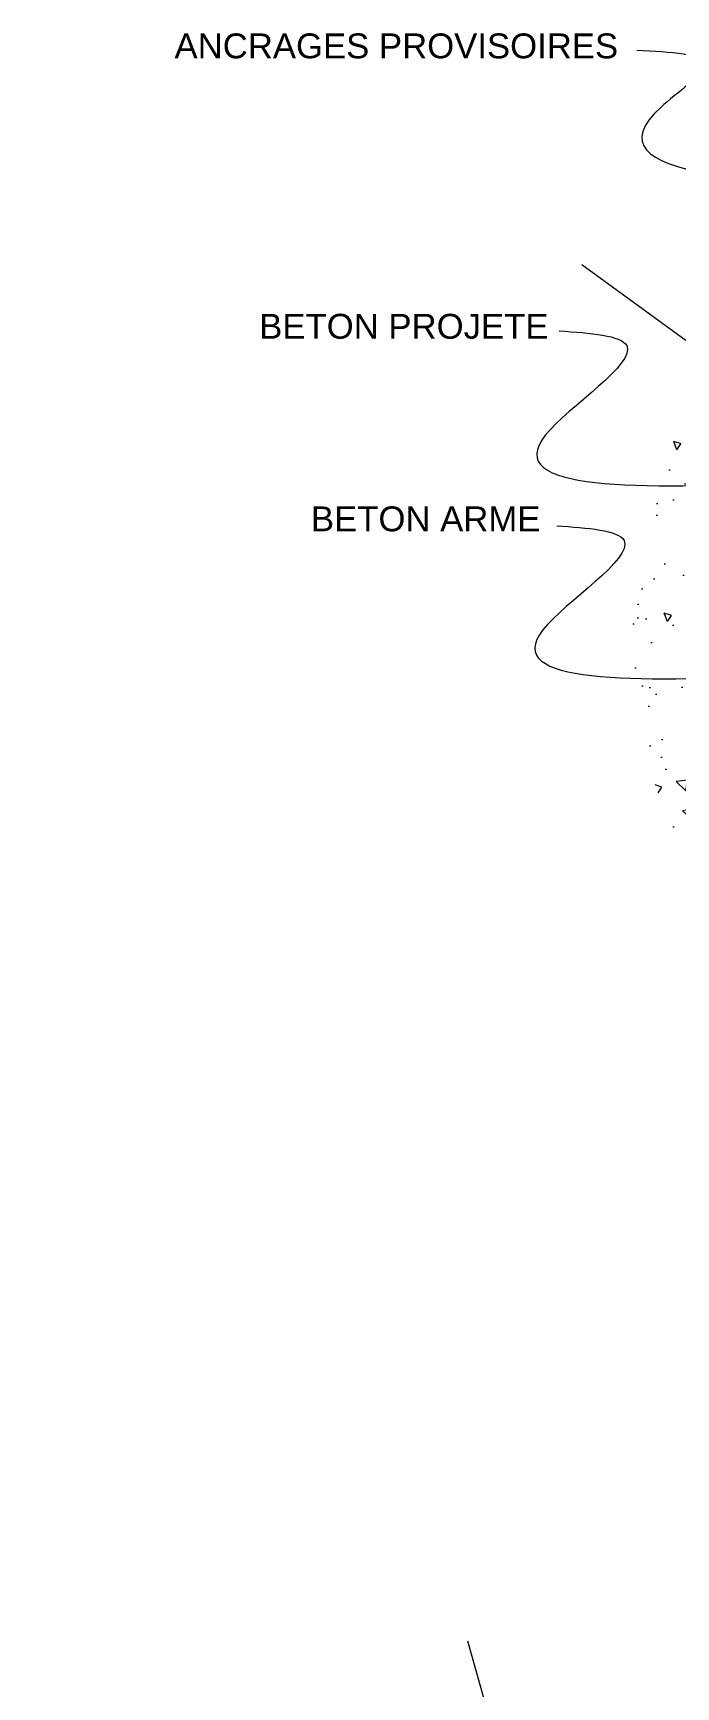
# Model space of a CAD drawing. Header units: millimetres. Extents: x -435 to 63517, y -392 to 109139.
# Drawn here: x 202.16 to 208.63, y 91.6 to 108.22 of the extents above; entities that cross this region are included whole.
import ezdxf

# ---------------------------------------------------------------- set-up
doc = ezdxf.new("R2010")
doc.units = ezdxf.units.MM
for name, color, linetype in [('coordinate', 2, 'Continuous'), ('DIME', 6, 'Continuous'), ('LIN010CO', 2, 'Continuous'), ('LIN050CO', 3, 'Continuous'), ('TEXT035', 1, 'Continuous')]:
    doc.layers.add(name, color=color, linetype=linetype)
doc.styles.add('ARIAL', font='arial.ttf')

msp = doc.modelspace()

# ---------------------------------------------------------------- hatches: boundary and pattern name
at = {"layer": 'LIN010CO', "linetype": 'Continuous', "lineweight": 0}
h = msp.add_hatch(dxfattribs=at)
h.set_pattern_fill('AR-CONC', color=256, scale=0.12, style=0)
h.set_pattern_definition([(140, (889.1009416318285, -700.5800912106772), (0.07530256197911418, 0.8607122191209041), [0.09, -0.99]), (85, (889.1009416318285, -700.5800912106772), (-0.9026305604400142, -0.1665016003355999), [0.072, -0.7919999999999999]), (190.4514, (889.107216839826, -700.5083651946754), (-0.8273274504731442, 0.6942112580568259), [0.076488228, -0.8413705343999999]), (136.1842, (888.8609416318233, -700.5800912106772), (0.1986228171948219, 1.280689258350773), [0.135, -1.485]), (186.6356, (888.877493600232, -700.4733671166744), (-1.16894144508053, 1.121595246658444), [0.1147323455999999, -1.262055599999999]), (81.18419999999995, (888.8609416318233, -700.5800912106772), (-1.168942321110389, 1.121594334160353), [0.108, -1.188]), (111, (888.9209416318355, -700.4600912106746), (0.4831426687984066, 0.7162884625421538), [0.09, -0.99]), (56.00000000000003, (888.9209416318355, -700.4600912106746), (-0.8701800540562236, 0.2919783983058981), [0.072, -0.7919999999999999]), (161.4514, (888.9612035590272, -700.4004005310765), (-0.3870365960519428, 1.008267154297788), [0.07648822799999995, -0.8413705343999994]), (127.5, (889.1009416318285, -700.5800912106772), (-0.3994726245975738, 0.01459182638074883), [0, -0.7823999999999997, 0, -0.8039999999999997, 0, -0.7949999999999997]), (97.49999999999993, (889.1009416318285, -700.5800912106772), (-0.4732940542588322, 0.3156834449305783), [0, -0.4584, 0, -0.7644, 0, -0.303]), (57.49999999999999, (889.1009416318285, -700.8476912106764), (0.0270658460812558, 0.6405869234068908), [0, -0.3, 0, -0.9359999999999999, 0, -1.242]), (47.5, (889.1009416318285, -700.967691210679), (-0.1201259787987812, 0.6998234032108634), [0, -0.39, 0, -0.6215999999999999, 0, -0.8819999999999999])])
h.paths.add_polyline_path([(208.9216262664287, 99.62496807237926), (210.4293606656448, 97.33974425020438), (215.2585833002541, 97.33974425021165), (216.7663176994994, 99.62496807237926, 1.836971691601346)])
h.paths.add_polyline_path([(215.8072099854636, 100.2508273270739), (214.6421442295851, 98.48497518424278), (211.0457997363138, 98.48497518423551), (209.8807339804645, 100.2508273270739, -1.833854672701313)], flags=16)
at = {"layer": 'LIN010CO', "lineweight": 0}
h = msp.add_hatch(dxfattribs=at)
h.set_pattern_fill('ANSI37', color=256, scale=1.5, style=0)
h.set_pattern_definition([(135, (806.5128407407193, -709.869794004697), (-0.1325825214724777, -0.1325825214724776), []), (225, (806.5128407407193, -709.869794004697), (0.1325825214724776, -0.1325825214724777), [])])
edge = h.paths.add_edge_path()
edge.add_line((240.7389479646682, 96.99499800346689), (236.4592944211346, 96.99499800345961))
edge.add_line((236.4592944211346, 96.99499800345961), (227.7311938668155, 96.99499800346689))
edge.add_line((227.7311938668155, 96.99499800346689), (212.9024581669383, 71.31087435935638))
edge.add_arc((206.8204718277431, 74.82231080949146), 7.02287290027554, -88.85423716172278, -29.999999999950887, ccw=False)
edge.add_line((206.9609012026941, 67.80084206256447), (182.7512836832776, 67.32639022283706))
edge.add_line((182.7512836832776, 67.32639022283706), (182.7512836832922, 67.62631531859529))
edge.add_line((182.7512836832922, 67.62631531859529), (183.0863695498139, 67.60182639035497))
edge.add_line((183.0863695498139, 67.60182639035497), (183.3468074747235, 67.61562332550398))
edge.add_line((183.3468074747235, 67.61562332550398), (183.5005086919138, 67.61424384500583))
edge.add_line((183.5005086919138, 67.61424384500583), (183.8165351962836, 67.63778436264124))
edge.add_line((183.8165351962836, 67.63778436264124), (184.0633644092178, 67.65661792372862))
edge.add_line((184.0633644092178, 67.65661792372862), (184.5067047444192, 67.63970906501504))
edge.add_line((184.5067047444192, 67.63970906501504), (184.6934278805003, 67.66450928377321))
edge.add_line((184.6934278805003, 67.66450928377321), (184.8039726024018, 67.66667570160803))
edge.add_line((184.8039726024018, 67.66667570160803), (184.8039726025328, 67.66667570159348))
edge.add_line((184.8039726025328, 67.66667570159348), (185.1006681919117, 67.68272186316767))
edge.add_line((185.1006681919117, 67.68272186316767), (185.5475806019987, 67.65006036641876))
edge.add_line((185.5475806019987, 67.65006036641876), (185.8080185269083, 67.66385730156776))
edge.add_line((185.8080185269083, 67.66385730156776), (185.9617197440986, 67.66247782106961))
edge.add_line((185.9617197440986, 67.66247782106961), (186.2777462484684, 67.68601833870503))
edge.add_line((186.2777462484684, 67.68601833870503), (186.5245754614026, 67.7048518997924))
edge.add_line((186.5245754614026, 67.7048518997924), (186.967915796604, 67.68794304107882))
edge.add_line((186.967915796604, 67.68794304107882), (187.1546389326851, 67.712743259837))
edge.add_line((187.1546389326851, 67.712743259837), (187.2651836545866, 67.71490967767181))
edge.add_line((187.2651836545866, 67.71490967767181), (187.2651836547176, 67.71490967765726))
edge.add_line((187.2651836547176, 67.71490967765726), (187.5618792440965, 67.73095583923146))
edge.add_line((187.5618792440965, 67.73095583923146), (188.0087916541835, 67.69829434248254))
edge.add_line((188.0087916541835, 67.69829434248254), (188.2692295790931, 67.71209127763154))
edge.add_line((188.2692295790931, 67.71209127763154), (188.4229307962834, 67.7107117971334))
edge.add_line((188.4229307962834, 67.7107117971334), (188.7389573006532, 67.73425231476881))
edge.add_line((188.7389573006532, 67.73425231476881), (188.9857865135874, 67.75308587585619))
edge.add_line((188.9857865135874, 67.75308587585619), (189.4291268487888, 67.73617701714261))
edge.add_line((189.4291268487888, 67.73617701714261), (189.6158499848699, 67.76097723590078))
edge.add_line((189.6158499848699, 67.76097723590078), (189.7263947067714, 67.7631436537356))
edge.add_line((189.7263947067714, 67.7631436537356), (189.7263947069024, 67.76314365372104))
edge.add_line((189.7263947069024, 67.76314365372104), (190.0230902962813, 67.77918981529524))
edge.add_line((190.0230902962813, 67.77918981529524), (190.4700027063683, 67.74652831854632))
edge.add_line((190.4700027063683, 67.74652831854632), (190.7304406312779, 67.76032525369533))
edge.add_line((190.7304406312779, 67.76032525369533), (190.8841418484682, 67.75894577319718))
edge.add_line((190.8841418484682, 67.75894577319718), (191.200168352838, 67.7824862908326))
edge.add_line((191.200168352838, 67.7824862908326), (191.4469975657722, 67.80131985191997))
edge.add_line((191.4469975657722, 67.80131985191997), (191.8903379009736, 67.7844109932064))
edge.add_line((191.8903379009736, 67.7844109932064), (192.0770610370547, 67.80921121196457))
edge.add_line((192.0770610370547, 67.80921121196457), (192.1876057589562, 67.81137762979938))
edge.add_line((192.1876057589562, 67.81137762979938), (192.1876057590872, 67.81137762978483))
edge.add_line((192.1876057590872, 67.81137762978483), (192.4843013484661, 67.82742379135902))
edge.add_line((192.4843013484661, 67.82742379135902), (192.9312137585531, 67.79476229461011))
edge.add_line((192.9312137585531, 67.79476229461011), (193.1916516834627, 67.80855922975911))
edge.add_line((193.1916516834627, 67.80855922975911), (193.345352900653, 67.80717974926097))
edge.add_line((193.345352900653, 67.80717974926097), (193.6613794050228, 67.83072026689638))
edge.add_line((193.6613794050228, 67.83072026689638), (193.908208617957, 67.84955382798375))
edge.add_line((193.908208617957, 67.84955382798375), (194.3515489531584, 67.83264496927018))
edge.add_line((194.3515489531584, 67.83264496927018), (194.5382720892395, 67.85744518802835))
edge.add_line((194.5382720892395, 67.85744518802835), (194.648816811141, 67.85961160586317))
edge.add_line((194.648816811141, 67.85961160586317), (194.648816811272, 67.85961160584861))
edge.add_line((194.648816811272, 67.85961160584861), (194.945512400651, 67.87565776742281))
edge.add_line((194.945512400651, 67.87565776742281), (195.3924248107379, 67.8429962706739))
edge.add_line((195.3924248107379, 67.8429962706739), (195.6528627356475, 67.8567932058229))
edge.add_line((195.6528627356475, 67.8567932058229), (195.8065639528378, 67.85541372532475))
edge.add_line((195.8065639528378, 67.85541372532475), (196.1225904572076, 67.87895424296016))
edge.add_line((196.1225904572076, 67.87895424296016), (196.3694196701418, 67.89778780404754))
edge.add_line((196.3694196701418, 67.89778780404754), (196.8127600053432, 67.88087894533396))
edge.add_line((196.8127600053432, 67.88087894533396), (196.9994831414243, 67.90567916409213))
edge.add_line((196.9994831414243, 67.90567916409213), (197.1100278633259, 67.90784558192695))
edge.add_line((197.1100278633259, 67.90784558192695), (197.1100278634568, 67.9078455819124))
edge.add_line((197.1100278634568, 67.9078455819124), (197.4067234528358, 67.92389174348659))
edge.add_line((197.4067234528358, 67.92389174348659), (197.8536358629227, 67.89123024673768))
edge.add_line((197.8536358629227, 67.89123024673768), (198.1140737878324, 67.90502718188668))
edge.add_line((198.1140737878324, 67.90502718188668), (198.2677750050226, 67.90364770138854))
edge.add_line((198.2677750050226, 67.90364770138854), (198.5838015093924, 67.92718821902395))
edge.add_line((198.5838015093924, 67.92718821902395), (198.8306307223266, 67.94602178011132))
edge.add_line((198.8306307223266, 67.94602178011132), (199.273971057528, 67.92911292139775))
edge.add_line((199.273971057528, 67.92911292139775), (199.4606941936091, 67.95391314015592))
edge.add_line((199.4606941936091, 67.95391314015592), (199.5712389155107, 67.95607955799073))
edge.add_line((199.5712389155107, 67.95607955799073), (199.5712389156416, 67.95607955797618))
edge.add_line((199.5712389156416, 67.95607955797618), (199.8679345050206, 67.97212571955038))
edge.add_line((199.8679345050206, 67.97212571955038), (200.3148469151075, 67.93946422280146))
edge.add_line((200.3148469151075, 67.93946422280146), (200.5752848400172, 67.95326115795046))
edge.add_line((200.5752848400172, 67.95326115795046), (200.7289860572074, 67.95188167745232))
edge.add_line((200.7289860572074, 67.95188167745232), (201.0450125615772, 67.97542219508773))
edge.add_line((201.0450125615772, 67.97542219508773), (201.2918417745115, 67.99425575617511))
edge.add_line((201.2918417745115, 67.99425575617511), (201.7351821097128, 67.97734689746153))
edge.add_line((201.7351821097128, 67.97734689746153), (201.9219052457939, 68.0021471162197))
edge.add_line((201.9219052457939, 68.0021471162197), (202.0324499676955, 68.00431353405452))
edge.add_line((202.0324499676955, 68.00431353405452), (202.0324499678264, 68.00431353403997))
edge.add_line((202.0324499678264, 68.00431353403997), (202.3291455572054, 68.02035969561416))
edge.add_line((202.3291455572054, 68.02035969561416), (202.7760579672923, 67.98769819886525))
edge.add_line((202.7760579672923, 67.98769819886525), (203.036495892202, 68.00149513401425))
edge.add_line((203.036495892202, 68.00149513401425), (203.1901971093922, 68.0001156535161))
edge.add_line((203.1901971093922, 68.0001156535161), (203.506223613762, 68.02365617115152))
edge.add_line((203.506223613762, 68.02365617115152), (203.7530528266963, 68.04248973223889))
edge.add_line((203.7530528266963, 68.04248973223889), (204.1963931618976, 68.02558087352531))
edge.add_line((204.1963931618976, 68.02558087352531), (204.3831162979787, 68.05038109228349))
edge.add_line((204.3831162979787, 68.05038109228349), (204.4936610198803, 68.0525475101183))
edge.add_line((204.4936610198803, 68.0525475101183), (204.4936610200112, 68.05254751010375))
edge.add_line((204.4936610200112, 68.05254751010375), (204.7903566093902, 68.06859367167795))
edge.add_line((204.7903566093902, 68.06859367167795), (205.2372690194771, 68.03593217492903))
edge.add_line((205.2372690194771, 68.03593217492903), (205.4977069443868, 68.04972911007803))
edge.add_line((205.4977069443868, 68.04972911007803), (205.651408161577, 68.04834962957989))
edge.add_line((205.651408161577, 68.04834962957989), (205.9674346659468, 68.0718901472153))
edge.add_line((205.9674346659468, 68.0718901472153), (206.2142638788811, 68.09072370830268))
edge.add_line((206.2142638788811, 68.09072370830268), (206.6576042140824, 68.0738148495891))
edge.add_line((206.6576042140824, 68.0738148495891), (206.8443273501636, 68.09861506834727))
edge.add_line((206.8443273501636, 68.09861506834727), (206.954933073359, 68.10078269405653))
edge.add_line((206.954933073359, 68.10078269405653), (206.95493307349, 68.10078269404198))
edge.add_line((206.95493307349, 68.10078269404198), (207.0064747295565, 68.09518764794643))
edge.add_line((207.0064747295565, 68.09518764794643), (207.3345688287828, 68.14157469883662))
edge.add_line((207.3345688287828, 68.14157469883662), (207.6891759729643, 68.14157469883662))
edge.add_line((207.6891759729643, 68.14157469883662), (207.9956565719496, 68.21796463366786))
edge.add_line((207.9956565719496, 68.21796463366786), (208.244212690248, 68.24447124658195))
edge.add_line((208.244212690248, 68.24447124658195), (208.549108956957, 68.33393130431227))
edge.add_line((208.549108956957, 68.33393130431227), (208.8672608806829, 68.4134516213469))
edge.add_line((208.8672608806829, 68.4134516213469), (209.0308752102738, 68.49363819084988))
edge.add_line((209.0308752102738, 68.49363819084988), (209.3059443735129, 68.56653137636181))
edge.add_line((209.3059443735129, 68.56653137636181), (209.6439806482396, 68.72888509789641))
edge.add_line((209.6439806482396, 68.72888509789641), (210.0251008373763, 68.89786547266135))
edge.add_line((210.0251008373763, 68.89786547266135), (210.2777504871939, 69.07076444503923))
edge.add_line((210.2777504871939, 69.07076444503923), (210.4600254355192, 69.16022450276955))
edge.add_line((210.4600254355192, 69.16022450276955), (210.5992170463888, 69.27287856423368))
edge.add_line((210.5992170463888, 69.27287856423368), (210.8386791204558, 69.42932401818848))
edge.add_line((210.8386791204558, 69.42932401818848), (211.0242681272813, 69.58836417396537))
edge.add_line((211.0242681272813, 69.58836417396537), (211.2197987326382, 69.72752484833632))
edge.add_line((211.2197987326382, 69.72752484833632), (211.3291638170214, 69.84680508474571))
edge.add_line((211.3291638170214, 69.84680508474571), (211.4990266238912, 69.98024450138632))
edge.add_line((211.4990266238912, 69.98024450138632), (211.6315901177605, 70.14922487615127))
edge.add_line((211.6315901177605, 70.14922487615127), (211.8900889885136, 70.40103865541619))
edge.add_line((211.8900889885136, 70.40103865541619), (212.035908716398, 70.59983920885293))
edge.add_line((212.035908716398, 70.59983920885293), (212.2347539572094, 70.81520615621571))
edge.add_line((212.2347539572094, 70.81520615621571), (212.4004580360653, 71.09021393921444))
edge.add_line((212.4004580360653, 71.09021393921444), (212.5098231204485, 71.20286752239349))
edge.add_line((212.5098231204485, 71.20286752239349), (212.6426505458095, 71.46087435935783))
edge.add_line((212.6426505458095, 71.46087435935783), (212.7822679204129, 71.72315806217534))
edge.add_line((212.7822679204129, 71.72315806217534), (213.0412250722167, 72.08886104164571))
edge.add_line((213.0412250722167, 72.08886104164571), (213.1640273231334, 72.3189433645473))
edge.add_line((213.1640273231334, 72.3189433645473), (213.2446522263073, 72.44980815019676))
edge.add_line((213.2446522263073, 72.44980815019676), (213.3878455905962, 72.73251394754493))
edge.add_line((213.3878455905962, 72.73251394754493), (213.4993022030704, 72.95354966168975))
edge.add_line((213.4993022030704, 72.95354966168975), (213.7429278085202, 73.3243368333658))
edge.add_line((213.7429278085202, 73.3243368333658), (213.8182093932866, 73.49700201049723))
edge.add_line((213.8182093932866, 73.49700201049723), (213.8734923679896, 73.5927549315254))
edge.add_line((213.8734923679896, 73.5927549315254), (213.8734923680623, 73.59275493162727))
edge.add_line((213.8734923680623, 73.59275493162727), (213.9113836299094, 73.65838452232288))
edge.add_line((213.9113836299094, 73.65838452232288), (213.9674359600195, 73.7464021569192))
edge.add_line((213.9674359600195, 73.7464021569192), (213.9881094250469, 73.7741253087022))
edge.add_line((213.9881094250469, 73.7741253087022), (214.1010155942078, 73.9974547643958))
edge.add_line((214.1010155942078, 73.9974547643958), (214.2208397184314, 74.13007487052687))
edge.add_line((214.2208397184314, 74.13007487052687), (214.3027675223876, 74.35674062567864))
edge.add_line((214.3027675223876, 74.35674062567864), (214.5617246741914, 74.72244360514901))
edge.add_line((214.5617246741914, 74.72244360514901), (214.6845269251081, 74.95252592805059))
edge.add_line((214.6845269251081, 74.95252592805059), (214.765151828282, 75.08339071370006))
edge.add_line((214.765151828282, 75.08339071370006), (214.9083451925709, 75.36609651104823))
edge.add_line((214.9083451925709, 75.36609651104823), (215.0198018050452, 75.58713222519305))
edge.add_line((215.0198018050452, 75.58713222519305), (215.263427410495, 75.9579193968691))
edge.add_line((215.263427410495, 75.9579193968691), (215.3387089952613, 76.13058457400052))
edge.add_line((215.3387089952613, 76.13058457400052), (215.3939919699643, 76.2263374950287))
edge.add_line((215.3939919699643, 76.2263374950287), (215.3939919700371, 76.22633749513057))
edge.add_line((215.3939919700371, 76.22633749513057), (215.4318832318842, 76.29196708582617))
edge.add_line((215.4318832318842, 76.29196708582617), (215.4879355619943, 76.3799847204225))
edge.add_line((215.4879355619943, 76.3799847204225), (215.5086090270216, 76.40770787220549))
edge.add_line((215.5086090270216, 76.40770787220549), (215.6215151961825, 76.6310373278991))
edge.add_line((215.6215151961825, 76.6310373278991), (215.7413393204062, 76.76365743403016))
edge.add_line((215.7413393204062, 76.76365743403016), (215.8232671243624, 76.99032318918194))
edge.add_line((215.8232671243624, 76.99032318918194), (216.0822242761661, 77.3560261686523))
edge.add_line((216.0822242761661, 77.3560261686523), (216.2050265270829, 77.58610849155389))
edge.add_line((216.2050265270829, 77.58610849155389), (216.2856514302567, 77.71697327720335))
edge.add_line((216.2856514302567, 77.71697327720335), (216.4288447945456, 77.99967907455152))
edge.add_line((216.4288447945456, 77.99967907455152), (216.5403014070199, 78.22071478869634))
edge.add_line((216.5403014070199, 78.22071478869634), (216.7839270124697, 78.5915019603724))
edge.add_line((216.7839270124697, 78.5915019603724), (216.859208597236, 78.76416713750382))
edge.add_line((216.859208597236, 78.76416713750382), (216.914491571939, 78.859920058532))
edge.add_line((216.914491571939, 78.859920058532), (216.9144915720118, 78.85992005863386))
edge.add_line((216.9144915720118, 78.85992005863386), (216.9523828338589, 78.92554964932947))
edge.add_line((216.9523828338589, 78.92554964932947), (217.008435163969, 79.0135672839258))
edge.add_line((217.008435163969, 79.0135672839258), (217.0291086289964, 79.04129043570879))
edge.add_line((217.0291086289964, 79.04129043570879), (217.1420147981572, 79.26461989140239))
edge.add_line((217.1420147981572, 79.26461989140239), (217.2618389223809, 79.39723999753346))
edge.add_line((217.2618389223809, 79.39723999753346), (217.3437667263371, 79.62390575268523))
edge.add_line((217.3437667263371, 79.62390575268523), (217.6027238781409, 79.9896087321556))
edge.add_line((217.6027238781409, 79.9896087321556), (217.7255261290576, 80.21969105505718))
edge.add_line((217.7255261290576, 80.21969105505718), (217.8061510322315, 80.35055584070665))
edge.add_line((217.8061510322315, 80.35055584070665), (217.9493443965204, 80.63326163805482))
edge.add_line((217.9493443965204, 80.63326163805482), (218.0608010089946, 80.85429735219964))
edge.add_line((218.0608010089946, 80.85429735219964), (218.3044266144444, 81.2250845238757))
edge.add_line((218.3044266144444, 81.2250845238757), (218.3797081992108, 81.39774970100711))
edge.add_line((218.3797081992108, 81.39774970100711), (218.4349911739138, 81.4935026220353))
edge.add_line((218.4349911739138, 81.4935026220353), (218.4349911739865, 81.49350262213716))
edge.add_line((218.4349911739865, 81.49350262213716), (218.4728824358336, 81.55913221283276))
edge.add_line((218.4728824358336, 81.55913221283276), (218.5289347659437, 81.64714984742909))
edge.add_line((218.5289347659437, 81.64714984742909), (218.5496082309711, 81.67487299921208))
edge.add_line((218.5496082309711, 81.67487299921208), (218.662514400132, 81.89820245490569))
edge.add_line((218.662514400132, 81.89820245490569), (218.7823385243556, 82.03082256103676))
edge.add_line((218.7823385243556, 82.03082256103676), (218.8642663283118, 82.25748831618853))
edge.add_line((218.8642663283118, 82.25748831618853), (219.1232234801156, 82.6231912956589))
edge.add_line((219.1232234801156, 82.6231912956589), (219.2460257310323, 82.85327361856048))
edge.add_line((219.2460257310323, 82.85327361856048), (219.3266506342062, 82.98413840420994))
edge.add_line((219.3266506342062, 82.98413840420994), (219.4698439984951, 83.26684420155811))
edge.add_line((219.4698439984951, 83.26684420155811), (219.5813006109694, 83.48787991570293))
edge.add_line((219.5813006109694, 83.48787991570293), (219.8249262164192, 83.85866708737899))
edge.add_line((219.8249262164192, 83.85866708737899), (219.9002078011855, 84.03133226451041))
edge.add_line((219.9002078011855, 84.03133226451041), (219.9554907758885, 84.12708518553859))
edge.add_line((219.9554907758885, 84.12708518553859), (219.9554907759613, 84.12708518564045))
edge.add_line((219.9554907759613, 84.12708518564045), (219.9933820378084, 84.19271477633606))
edge.add_line((219.9933820378084, 84.19271477633606), (220.0494343679185, 84.28073241093239))
edge.add_line((220.0494343679185, 84.28073241093239), (220.0701078329458, 84.30845556271538))
edge.add_line((220.0701078329458, 84.30845556271538), (220.1830140021067, 84.53178501840898))
edge.add_line((220.1830140021067, 84.53178501840898), (220.3028381263304, 84.66440512454005))
edge.add_line((220.3028381263304, 84.66440512454005), (220.3847659302866, 84.89107087969182))
edge.add_line((220.3847659302866, 84.89107087969182), (220.6437230820903, 85.2567738591622))
edge.add_line((220.6437230820903, 85.2567738591622), (220.7665253330071, 85.48685618206378))
edge.add_line((220.7665253330071, 85.48685618206378), (220.8471502361809, 85.61772096771324))
edge.add_line((220.8471502361809, 85.61772096771324), (220.9903436004698, 85.90042676506141))
edge.add_line((220.9903436004698, 85.90042676506141), (221.1018002129441, 86.12146247920623))
edge.add_line((221.1018002129441, 86.12146247920623), (221.3454258183939, 86.49224965088229))
edge.add_line((221.3454258183939, 86.49224965088229), (221.4207074031602, 86.6649148280137))
edge.add_line((221.4207074031602, 86.6649148280137), (221.4759903778632, 86.76066774904189))
edge.add_line((221.4759903778632, 86.76066774904189), (221.475990377936, 86.76066774914375))
edge.add_line((221.475990377936, 86.76066774914375), (221.5138816397831, 86.82629733983936))
edge.add_line((221.5138816397831, 86.82629733983936), (221.5699339698932, 86.91431497443568))
edge.add_line((221.5699339698932, 86.91431497443568), (221.5906074349206, 86.94203812621868))
edge.add_line((221.5906074349206, 86.94203812621868), (221.7035136040814, 87.16536758191228))
edge.add_line((221.7035136040814, 87.16536758191228), (221.8233377283051, 87.29798768804335))
edge.add_line((221.8233377283051, 87.29798768804335), (221.9052655322613, 87.52465344319512))
edge.add_line((221.9052655322613, 87.52465344319512), (222.1642226840651, 87.89035642266549))
edge.add_line((222.1642226840651, 87.89035642266549), (222.2870249349818, 88.12043874556707))
edge.add_line((222.2870249349818, 88.12043874556707), (222.3676498381557, 88.25130353121654))
edge.add_line((222.3676498381557, 88.25130353121654), (222.5108432024446, 88.53400932856471))
edge.add_line((222.5108432024446, 88.53400932856471), (222.6222998149188, 88.75504504270953))
edge.add_line((222.6222998149188, 88.75504504270953), (222.8659254203686, 89.12583221438558))
edge.add_line((222.8659254203686, 89.12583221438558), (222.941207005135, 89.298497391517))
edge.add_line((222.941207005135, 89.298497391517), (222.996489979838, 89.39425031254518))
edge.add_line((222.996489979838, 89.39425031254518), (222.9964899799107, 89.39425031264705))
edge.add_line((222.9964899799107, 89.39425031264705), (223.0343812417578, 89.45987990334265))
edge.add_line((223.0343812417578, 89.45987990334265), (223.0904335718679, 89.54789753793898))
edge.add_line((223.0904335718679, 89.54789753793898), (223.1111070368953, 89.57562068972197))
edge.add_line((223.1111070368953, 89.57562068972197), (223.2240132060562, 89.79895014541557))
edge.add_line((223.2240132060562, 89.79895014541557), (223.3438373302798, 89.93157025154665))
edge.add_line((223.3438373302798, 89.93157025154665), (223.425765134236, 90.15823600669842))
edge.add_line((223.425765134236, 90.15823600669842), (223.6847222860398, 90.52393898616879))
edge.add_line((223.6847222860398, 90.52393898616879), (223.8075245369565, 90.75402130907037))
edge.add_line((223.8075245369565, 90.75402130907037), (223.8881494401304, 90.88488609471983))
edge.add_line((223.8881494401304, 90.88488609471983), (224.0313428044193, 91.167591892068))
edge.add_line((224.0313428044193, 91.167591892068), (224.1427994168936, 91.38862760621282))
edge.add_line((224.1427994168936, 91.38862760621282), (224.3864250223434, 91.75941477788888))
edge.add_line((224.3864250223434, 91.75941477788888), (224.4617066071097, 91.9320799550203))
edge.add_line((224.4617066071097, 91.9320799550203), (224.5169895818855, 92.02783287615034))
edge.add_line((224.5169895818855, 92.02783287615034), (224.5169895819582, 92.0278328762522))
edge.add_line((224.5169895819582, 92.0278328762522), (224.5548808438053, 92.09346246694781))
edge.add_line((224.5548808438053, 92.09346246694781), (224.6109331739154, 92.18148010154414))
edge.add_line((224.6109331739154, 92.18148010154414), (224.6316066389428, 92.20920325332713))
edge.add_line((224.6316066389428, 92.20920325332713), (224.7445128081037, 92.43253270902073))
edge.add_line((224.7445128081037, 92.43253270902073), (224.8643369323273, 92.5651528151518))
edge.add_line((224.8643369323273, 92.5651528151518), (224.9462647362835, 92.79181857030358))
edge.add_line((224.9462647362835, 92.79181857030358), (225.2052218880873, 93.15752154977395))
edge.add_line((225.2052218880873, 93.15752154977395), (225.328024139004, 93.38760387267553))
edge.add_line((225.328024139004, 93.38760387267553), (225.4086490421779, 93.51846865832499))
edge.add_line((225.4086490421779, 93.51846865832499), (225.5518424064668, 93.80117445567316))
edge.add_line((225.5518424064668, 93.80117445567316), (225.6632990189411, 94.02221016981798))
edge.add_line((225.6632990189411, 94.02221016981798), (225.9069246243909, 94.39299734149404))
edge.add_line((225.9069246243909, 94.39299734149404), (225.9822062091572, 94.56566251862546))
edge.add_line((225.9822062091572, 94.56566251862546), (226.037489183933, 94.6614154397555))
edge.add_line((226.037489183933, 94.6614154397555), (226.0374891840057, 94.66141543985736))
edge.add_line((226.0374891840057, 94.66141543985736), (226.0753804458528, 94.72704503053842))
edge.add_line((226.0753804458528, 94.72704503053842), (226.1314327759629, 94.8150626651493))
edge.add_line((226.1314327759629, 94.8150626651493), (226.1521062409903, 94.84278581693229))
edge.add_line((226.1521062409903, 94.84278581693229), (226.2650124101657, 95.0661152726259))
edge.add_line((226.2650124101657, 95.0661152726259), (226.3848365343748, 95.19873537875696))
edge.add_line((226.3848365343748, 95.19873537875696), (226.466764338331, 95.42540113389418))
edge.add_line((226.466764338331, 95.42540113389418), (226.7257214901348, 95.79110411336455))
edge.add_line((226.7257214901348, 95.79110411336455), (226.8485237410515, 96.02118643628069))
edge.add_line((226.8485237410515, 96.02118643628069), (226.9291486442399, 96.15205122193015))
edge.add_line((226.9291486442399, 96.15205122193015), (227.0723420085143, 96.43475701926377))
edge.add_line((227.0723420085143, 96.43475701926377), (227.1837986209886, 96.65579273340859))
edge.add_line((227.1837986209886, 96.65579273340859), (227.4274242264383, 97.0265799050992))
edge.add_line((227.4274242264383, 97.0265799050992), (227.5027058112047, 97.19924508223062))
edge.add_line((227.5027058112047, 97.19924508223062), (227.5579887859805, 97.29499800334611))
edge.add_line((227.5579887859805, 97.29499800334611), (227.5579887860532, 97.29499800344797))
edge.add_line((227.5579887860532, 97.29499800344797), (227.8388366981545, 97.28476834529442))
edge.add_line((227.8388366981545, 97.28476834529442), (228.0760989022693, 97.3271496633622))
edge.add_line((228.0760989022693, 97.3271496633622), (228.2508633453273, 97.28968898087055))
edge.add_line((228.2508633453273, 97.28968898087055), (228.5007254119574, 97.30357409797739))
edge.add_line((228.5007254119574, 97.30357409797739), (228.5350710981894, 97.29953192798143))
edge.add_line((228.5350710981894, 97.29953192798143), (228.6393227707905, 97.29499800346252))
edge.add_line((228.6393227707905, 97.29499800346252), (228.7151052944993, 97.2949980034698))
edge.add_line((228.7151052944993, 97.2949980034698), (228.7151052946157, 97.29499800346252))
edge.add_line((228.7151052946157, 97.29499800346252), (228.8256712441818, 97.29499800346252))
edge.add_line((228.8256712441818, 97.29499800346252), (229.0128444663152, 97.31613482719126))
edge.add_line((229.0128444663152, 97.31613482719126), (229.4557683791228, 97.29054244969461))
edge.add_line((229.4557683791228, 97.29054244969461), (229.7029192289502, 97.30453604894296))
edge.add_line((229.7029192289502, 97.30453604894296), (230.0193463133784, 97.32187985650103))
edge.add_line((230.0193463133784, 97.32187985650103), (230.1729909938023, 97.31748903499988))
edge.add_line((230.1729909938023, 97.31748903499988), (230.433649255867, 97.32618032751793))
edge.add_line((230.433649255867, 97.32618032751793), (230.8798359022204, 97.28476834529442))
edge.add_line((230.8798359022204, 97.28476834529442), (231.1170981063352, 97.3271496633622))
edge.add_line((231.1170981063352, 97.3271496633622), (231.2918625493932, 97.28968898087055))
edge.add_line((231.2918625493932, 97.28968898087055), (231.5417246160233, 97.30357409797739))
edge.add_line((231.5417246160233, 97.30357409797739), (231.5760703022553, 97.29953192798143))
edge.add_line((231.5760703022553, 97.29953192798143), (231.6803219748564, 97.29499800346252))
edge.add_line((231.6803219748564, 97.29499800346252), (231.7561044985652, 97.2949980034698))
edge.add_line((231.7561044985652, 97.2949980034698), (231.7561044986816, 97.29499800346252))
edge.add_line((231.7561044986816, 97.29499800346252), (231.8666704482476, 97.29499800346252))
edge.add_line((231.8666704482476, 97.29499800346252), (232.0538436703811, 97.31613482719126))
edge.add_line((232.0538436703811, 97.31613482719126), (232.4967675831887, 97.29054244969461))
edge.add_line((232.4967675831887, 97.29054244969461), (232.7439184330161, 97.30453604894296))
edge.add_line((232.7439184330161, 97.30453604894296), (233.0603455174443, 97.32187985650103))
edge.add_line((233.0603455174443, 97.32187985650103), (233.2139901978682, 97.31748903499988))
edge.add_line((233.2139901978682, 97.31748903499988), (233.4746484599328, 97.32618032751793))
edge.add_line((233.4746484599328, 97.32618032751793), (233.9208351062863, 97.28476834529442))
edge.add_line((233.9208351062863, 97.28476834529442), (234.1580973104011, 97.3271496633622))
edge.add_line((234.1580973104011, 97.3271496633622), (234.332861753459, 97.28968898087055))
edge.add_line((234.332861753459, 97.28968898087055), (234.5827238200892, 97.30357409797739))
edge.add_line((234.5827238200892, 97.30357409797739), (234.6170695063212, 97.29953192798143))
edge.add_line((234.6170695063212, 97.29953192798143), (234.7213211789223, 97.29499800346252))
edge.add_line((234.7213211789223, 97.29499800346252), (234.797103702631, 97.2949980034698))
edge.add_line((234.797103702631, 97.2949980034698), (234.7971037027474, 97.29499800346252))
edge.add_line((234.7971037027474, 97.29499800346252), (234.9076696523135, 97.29499800346252))
edge.add_line((234.9076696523135, 97.29499800346252), (235.094842874447, 97.31613482719126))
edge.add_line((235.094842874447, 97.31613482719126), (235.5377667872546, 97.29054244969461))
edge.add_line((235.5377667872546, 97.29054244969461), (235.784917637082, 97.30453604894296))
edge.add_line((235.784917637082, 97.30453604894296), (236.1013447215101, 97.32187985650103))
edge.add_line((236.1013447215101, 97.32187985650103), (236.254989401934, 97.31748903499988))
edge.add_line((236.254989401934, 97.31748903499988), (236.5156476639987, 97.32618032751793))
edge.add_line((236.5156476639987, 97.32618032751793), (236.9618343103522, 97.28476834529442))
edge.add_line((236.9618343103522, 97.28476834529442), (237.199096514467, 97.3271496633622))
edge.add_line((237.199096514467, 97.3271496633622), (237.3738609575249, 97.28968898087055))
edge.add_line((237.3738609575249, 97.28968898087055), (237.6237230241551, 97.30357409797739))
edge.add_line((237.6237230241551, 97.30357409797739), (237.6580687103871, 97.29953192798143))
edge.add_line((237.6580687103871, 97.29953192798143), (237.7623203829882, 97.29499800346252))
edge.add_line((237.7623203829882, 97.29499800346252), (237.8381029066969, 97.2949980034698))
edge.add_line((237.8381029066969, 97.2949980034698), (237.8381029068133, 97.29499800346252))
edge.add_line((237.8381029068133, 97.29499800346252), (237.9486688563794, 97.29499800346252))
edge.add_line((237.9486688563794, 97.29499800346252), (238.1358420785128, 97.31613482719126))
edge.add_line((238.1358420785128, 97.31613482719126), (238.5787659913204, 97.29054244969461))
edge.add_line((238.5787659913204, 97.29054244969461), (238.8259168411479, 97.30453604894296))
edge.add_line((238.8259168411479, 97.30453604894296), (239.142343925576, 97.32187985650103))
edge.add_line((239.142343925576, 97.32187985650103), (239.2959886059999, 97.31748903499988))
edge.add_line((239.2959886059999, 97.31748903499988), (239.5566468680646, 97.32618032751793))
edge.add_line((239.5566468680646, 97.32618032751793), (240.0028335144181, 97.28476834529442))
edge.add_line((240.0028335144181, 97.28476834529442), (240.2400957185329, 97.3271496633622))
edge.add_line((240.2400957185329, 97.3271496633622), (240.4148601615908, 97.28968898087055))
edge.add_line((240.4148601615908, 97.28968898087055), (240.664722228221, 97.30357409797739))
edge.add_line((240.664722228221, 97.30357409797739), (240.6990679144529, 97.29953192798143))
edge.add_line((240.6990679144529, 97.29953192798143), (240.7439006739897, 97.29758214298067))
edge.add_line((240.7439006739897, 97.29758214298067), (240.7389479646682, 97.18370106065572))
edge.add_line((240.7389479646682, 97.18370106065572), (240.7389479646682, 96.99499800346689))

# ---------------------------------------------------------------- linework, layer by layer
at = {"layer": 'DIME', "linetype": 'Continuous', "lineweight": 0}
for points in [[(208.2327490608169, 108.0502659150095), (208.9107260448965, 107.9016571446716), (208.4726976017574, 107.4750817044567), (211.3544259399806, 106.6695825274962)], [(207.4528992632587, 105.229430457573), (208.1308762473383, 105.0808216872133), (207.3146704241409, 104.1833478878211), (209.7601238496763, 103.6999272392194)], [(207.426407326364, 103.2708489356971), (208.1043843104436, 103.1222401653374), (207.2881784872462, 102.2247663659452), (209.6438988967149, 101.7564801705464)], [(212.0826090950742, 91.79844212831244), (211.4046321109801, 91.64983335795273), (212.1817053433498, 91.03995947056842), (208.3047283517827, 89.96127473471438)]]:
    msp.add_spline(points, degree=3, dxfattribs=at)
at = {"layer": 'LIN050CO', "linetype": 'Continuous', "lineweight": 0}
for p, q in [((207.6781110377652, 105.8955481918763), (210.105173514081, 104.1321840847174)), ((207.627259140385, 88.15865598184769), (206.5341283352046, 92.05834379534804))]:
    msp.add_line(p, q, dxfattribs=at)

# ---------------------------------------------------------------- texts
at = {"layer": 'coordinate', "color": 1, "lineweight": 0, "style": 'ARIAL'}
msp.add_text('BETON PROJETE', height=0.25, dxfattribs=at).set_placement((204.4334877230077, 105.1504340681638))
at = {"layer": 'TEXT035', "style": 'ARIAL'}
for s, p in [('ANCRAGES PROVISOIRES', (203.5814518360113, 107.968509504333)), ('BETON ARME', (204.9542111270586, 103.2150373512211))]:
    msp.add_text(s, height=0.25, dxfattribs=at).set_placement(p)

doc.saveas('drawing.dxf')
